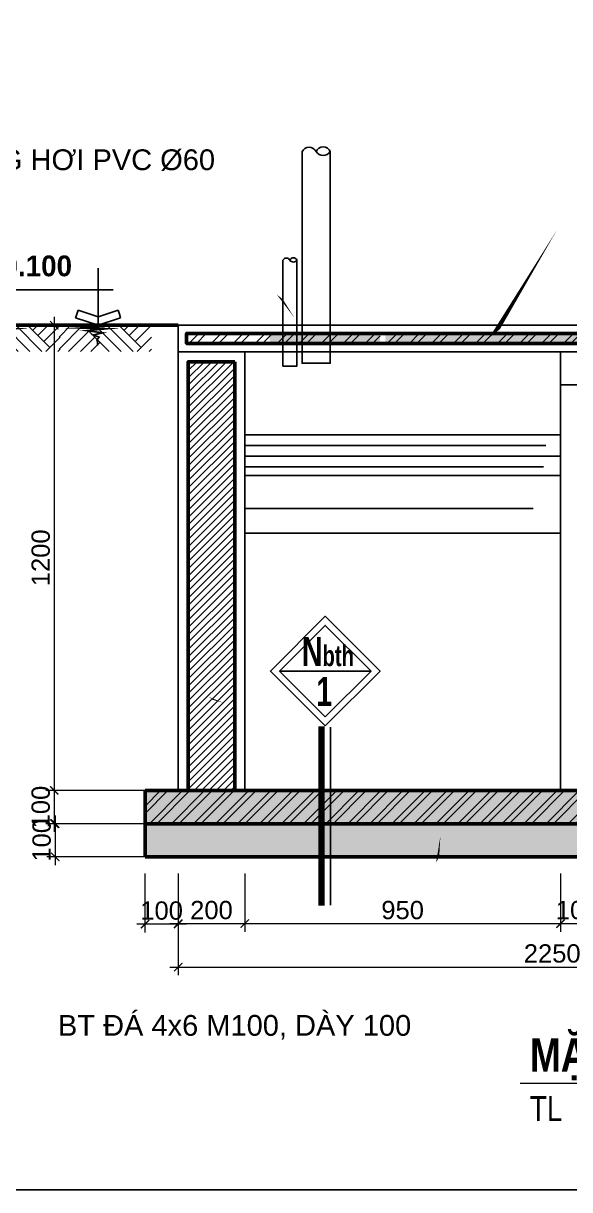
# Model space of a CAD drawing. Header units: millimetres. Extents: x 0 to 84000, y -29700 to 363007.
# Drawn here: x 56553 to 63127, y 0 to 14038 of the extents above; entities that cross this region are included whole.
import ezdxf

# ---------------------------------------------------------------- set-up
doc = ezdxf.new("R2010")
doc.units = ezdxf.units.MM
doc.linetypes.add('DASHED', pattern=[19.05, 12.7, -6.35])
for name, color, linetype, lineweight in [('- Dims', 8, 'Continuous', 13), ('- Wall', 1, 'Continuous', 50), ('G-ANNO-TTLB', 6, 'Continuous', 13), ('HACTH', 250, 'Continuous', 0), ('S-Text', 3, 'Continuous', 25)]:
    doc.layers.add(name, color=color, linetype=linetype, lineweight=lineweight)
doc.layers.add('G-ANNO-NPLT', color=191, linetype='Continuous', plot=False)
doc.styles.add('Arial_4', font='arial.ttf', dxfattribs={"width": 0.8, "height": 3})
doc.styles.add('Arial_B_4', font='arialbd.ttf', dxfattribs={"width": 0.8, "height": 4})
doc.styles.add('R-Arial', font='arial.ttf')
doc.styles.add('TEXT1', font='VHELVEN.TTF', dxfattribs={"width": 0.7})
doc.dimstyles.new('SC-25-100', dxfattribs={"dimtxt": 220, "dimasz": 100, "dimexe": 100, "dimexo": 200, "dimgap": 50, "dimtad": 1, "dimdec": 0, "dimlfac": 0.25, "dimzin": 0, "dimdsep": 46, "dimtxsty": 'R-Arial', "dimblk": 'ARCHTICK', "dimcen": 0.5, "dimdle": 100, "dimclrd": 256, "dimclre": 256, "dimclrt": 4, "dimadec": 0, "dimazin": 0, "dimtfac": 1, "dimtdec": 0, "dimtix": 1, "dimtmove": 0, "dimatfit": 3, "dimfxl": 1, "dimtolj": 1, "dimtzin": 0, "dimlwd": -1, "dimlwe": -1, "dimarcsym": 0})
pattern_1 = [(45, (-155658.54, 74138.18), (-132.58252, 132.58252), []), (45, (-155570.15, 74138.18), (-132.58252, 132.58252), [])]
pattern_2 = [(50, (-155658.54, 74138.18), (358.6301, -31.37607), [37.5, -412.5]), (355, (-155658.54, 74138.2), (-69.37567, 376.09607), [30, -330]), (100.4514, (-155628.65, 74135.57), (289.2547, 344.71977), [31.8701, -350.57106]), (46.1842, (-155658.54, 74238.2), (533.6205, -82.7595), [56.25, -618.75]), (96.6356, (-155614.07, 74231.3), (467.3314, 487.0589), [47.8051, -525.8565]), (351.1842, (-155658.54, 74238.2), (467.331, 487.0593), [45, -495]), (21, (-155608.54, 74213.18), (298.45353, -201.30945), [37.5, -412.5]), (326, (-155608.54, 74213.2), (121.65767, 362.575), [30, -330]), (71.4514, (-155583.67, 74196.4), (420.1113, 161.26525), [31.8701, -350.57106]), (37.5, (-155658.54, 74138.18), (6.07993, 166.44693), [0, -326, 0, -335, 0, -331.25]), (7.5, (-155658.54, 74138.18), (131.53477, 197.20586), [0, -191, 0, -318.5, 0, -126.25]), (327.5, (-155770.04, 74138.18), (266.91122, -11.277436), [0, -125, 0, -390, 0, -517.5]), (317.5, (-155820.04, 74138.18), (291.59308, 50.0525), [0, -162.5, 0, -259, 0, -367.5])]

# ---------------------------------------------------------------- blocks, each defined once
blk = doc.blocks.new('nendat')
at = {"color": 0, "ltscale": 5}
for p, q in [((144.1, 0), (0, -144.1)), ((72, 0), (0, -72)), ((216.1, 0), (57.8, -158.2)), ((180.1, -36), (302.3, -158.2)), ((216.1, 0), (374.3, -158.2)), ((288.1, 0), (446.3, -158.2)), ((360.1, 0), (494.2, -134)), ((422.2, 0), (391.1, -31)), ((484.2, 0), (422.2, -62)), ((556.2, 0), (458.2, -98)), ((216.1, -72), (129.9, -158.2)), ((247.1, -103), (191.9, -158.2)), ((556.2, -72), (470, -158.2)), ((556.2, -144.1), (542, -158.2))]:
    blk.add_line(p, q, dxfattribs=at)
at = {"color": 0, "ltscale": 5, "const_width": 10}
blk.add_lwpolyline([(148.2, 0.2), (315.1, -4.2), (125.6, -17.2), (289.1, -21.5), (167.6, -33.1), (263, -46.1), (206.6, -59.1), (241.3, -72.1), (228.3, -89.4), (231.2, -101), (231.2, -122.7)], dxfattribs=at)
blk = doc.blocks.new('_ArchTick')
at = {"color": 0, "linetype": 'ByBlock', "const_width": 0.15}
blk.add_lwpolyline([(-0.5, -0.5), (0.5, 0.5)], dxfattribs=at)
blk = doc.blocks.new('*D503')
at = {"layer": '- Dims', "transparency": 16777216}
for p, q in [((63017, 3805), (63017, 3102)), ((63417, 3805), (63417, 3102)), ((62917, 3202), (63517, 3202))]:
    blk.add_line(p, q, dxfattribs=at)
at = {"layer": 'Defpoints', "color": 0, "transparency": 16777216}
for p in [(63017, 4005), (63417, 4005), (63417, 3202)]:
    blk.add_point(p, dxfattribs=at)
at = {"layer": '- Dims', "transparency": 16777216, "xscale": 100, "yscale": 100, "zscale": 100, "rotation": 180}
blk.add_blockref('_ArchTick', (63017, 3202), dxfattribs=at)
at = {"layer": '- Dims', "transparency": 16777216, "xscale": 100, "yscale": 100, "zscale": 100}
blk.add_blockref('_ArchTick', (63417, 3202), dxfattribs=at)
at = {"layer": '- Dims', "color": 4, "transparency": 16777216, "insert": (63217, 3364), "char_height": 220, "attachment_point": 5, "style": 'R-Arial'}
blk.add_mtext('\\A1;100', dxfattribs=at)
blk = doc.blocks.new('*D509')
at = {"layer": '- Dims', "transparency": 16777216}
for p, q in [((58417, 3805), (58417, 3102)), ((59217, 3805), (59217, 3102)), ((58317, 3202), (59317, 3202))]:
    blk.add_line(p, q, dxfattribs=at)
at = {"layer": 'Defpoints', "color": 0, "transparency": 16777216}
for p in [(58417, 4005), (59217, 4005), (59217, 3202)]:
    blk.add_point(p, dxfattribs=at)
at = {"layer": '- Dims', "transparency": 16777216, "xscale": 100, "yscale": 100, "zscale": 100, "rotation": 180}
blk.add_blockref('_ArchTick', (58417, 3202), dxfattribs=at)
at = {"layer": '- Dims', "transparency": 16777216, "xscale": 100, "yscale": 100, "zscale": 100}
blk.add_blockref('_ArchTick', (59217, 3202), dxfattribs=at)
at = {"layer": '- Dims', "color": 4, "transparency": 16777216, "insert": (58817, 3364), "char_height": 220, "attachment_point": 5, "style": 'R-Arial'}
blk.add_mtext('\\A1;200', dxfattribs=at)
blk = doc.blocks.new('*D510')
at = {"layer": '- Dims', "transparency": 16777216}
for p, q in [((59217, 3805), (59217, 3102)), ((63017, 3805), (63017, 3102)), ((59117, 3202), (63117, 3202))]:
    blk.add_line(p, q, dxfattribs=at)
at = {"layer": 'Defpoints', "color": 0, "transparency": 16777216}
for p in [(59217, 4005), (63017, 4005), (63017, 3202)]:
    blk.add_point(p, dxfattribs=at)
at = {"layer": '- Dims', "transparency": 16777216, "xscale": 100, "yscale": 100, "zscale": 100, "rotation": 180}
blk.add_blockref('_ArchTick', (59217, 3202), dxfattribs=at)
at = {"layer": '- Dims', "transparency": 16777216, "xscale": 100, "yscale": 100, "zscale": 100}
blk.add_blockref('_ArchTick', (63017, 3202), dxfattribs=at)
at = {"layer": '- Dims', "color": 4, "transparency": 16777216, "insert": (61117, 3364), "char_height": 220, "attachment_point": 5, "style": 'R-Arial'}
blk.add_mtext('\\A1;950', dxfattribs=at)
blk = doc.blocks.new('*D514')
at = {"layer": '- Dims', "transparency": 16777216}
for p, q in [((58417, 3805), (58417, 2580)), ((67417, 3805), (67417, 2580)), ((58317, 2680), (67517, 2680))]:
    blk.add_line(p, q, dxfattribs=at)
at = {"layer": 'Defpoints', "color": 0, "transparency": 16777216}
for p in [(58417, 4005), (67417, 4005), (67417, 2680)]:
    blk.add_point(p, dxfattribs=at)
at = {"layer": '- Dims', "transparency": 16777216, "xscale": 100, "yscale": 100, "zscale": 100, "rotation": 180}
blk.add_blockref('_ArchTick', (58417, 2680), dxfattribs=at)
at = {"layer": '- Dims', "transparency": 16777216, "xscale": 100, "yscale": 100, "zscale": 100}
blk.add_blockref('_ArchTick', (67417, 2680), dxfattribs=at)
at = {"layer": '- Dims', "color": 4, "transparency": 16777216, "insert": (62917, 2842), "char_height": 220, "attachment_point": 5, "style": 'R-Arial'}
blk.add_mtext('\\A1;2250', dxfattribs=at)
blk = doc.blocks.new('*D515')
at = {"layer": '- Dims', "transparency": 16777216}
for p, q in [((58017, 3805), (58017, 3095)), ((58417, 3805), (58417, 3095)), ((58517, 3195), (57917, 3195))]:
    blk.add_line(p, q, dxfattribs=at)
at = {"layer": 'Defpoints', "color": 0, "transparency": 16777216}
for p in [(58017, 4005), (58417, 4005), (58017, 3195)]:
    blk.add_point(p, dxfattribs=at)
at = {"layer": '- Dims', "transparency": 16777216, "xscale": 100, "yscale": 100, "zscale": 100, "rotation": 180}
blk.add_blockref('_ArchTick', (58017, 3195), dxfattribs=at)
at = {"layer": '- Dims', "transparency": 16777216, "xscale": 100, "yscale": 100, "zscale": 100}
blk.add_blockref('_ArchTick', (58417, 3195), dxfattribs=at)
at = {"layer": '- Dims', "color": 4, "transparency": 16777216, "insert": (58217, 3358), "char_height": 220, "attachment_point": 5, "style": 'R-Arial'}
blk.add_mtext('\\A1;100', dxfattribs=at)
blk = doc.blocks.new('*D520')
at = {"layer": '- Dims', "transparency": 16777216}
for p, q in [((58060, 10405), (56825, 10405)), ((56925, 10505), (56925, 4705)), ((58060, 4805), (56825, 4805))]:
    blk.add_line(p, q, dxfattribs=at)
at = {"layer": 'Defpoints', "color": 0, "transparency": 16777216}
for p in [(58260, 10405), (56925, 4805), (58260, 4805)]:
    blk.add_point(p, dxfattribs=at)
at = {"layer": '- Dims', "transparency": 16777216, "xscale": 100, "yscale": 100, "zscale": 100}
for p, rotation in [((56925, 10405), 90), ((56925, 4805), 270)]:
    blk.add_blockref('_ArchTick', p, dxfattribs=dict(at, rotation=rotation))
at = {"layer": '- Dims', "color": 4, "transparency": 16777216, "insert": (56763, 7605), "char_height": 220, "attachment_point": 5, "rotation": 90, "style": 'R-Arial'}
blk.add_mtext('\\A1;1200', dxfattribs=at)
blk = doc.blocks.new('*D482')
at = {"layer": '- Dims', "transparency": 16777216}
for p, q in [((58223, 4805), (56825, 4805)), ((56925, 4905), (56925, 4305)), ((58223, 4405), (56825, 4405))]:
    blk.add_line(p, q, dxfattribs=at)
at = {"layer": 'Defpoints', "color": 0, "transparency": 16777216}
for p in [(58423, 4805), (56925, 4405), (58423, 4405)]:
    blk.add_point(p, dxfattribs=at)
at = {"layer": '- Dims', "transparency": 16777216, "xscale": 100, "yscale": 100, "zscale": 100}
for p, rotation in [((56925, 4805), 90), ((56925, 4405), 270)]:
    blk.add_blockref('_ArchTick', p, dxfattribs=dict(at, rotation=rotation))
at = {"layer": '- Dims', "color": 4, "transparency": 16777216, "insert": (56763, 4605), "char_height": 220, "attachment_point": 5, "rotation": 90, "style": 'R-Arial'}
blk.add_mtext('\\A1;100', dxfattribs=at)
blk = doc.blocks.new('*D483')
at = {"layer": '- Dims', "transparency": 16777216}
for p, q in [((56936, 4505), (56936, 3905)), ((58223, 4405), (56836, 4405)), ((58223, 4005), (56836, 4005))]:
    blk.add_line(p, q, dxfattribs=at)
at = {"layer": 'Defpoints', "color": 0, "transparency": 16777216}
for p in [(58423, 4405), (56936, 4005), (58423, 4005)]:
    blk.add_point(p, dxfattribs=at)
at = {"layer": '- Dims', "transparency": 16777216, "xscale": 100, "yscale": 100, "zscale": 100}
for p, rotation in [((56936, 4405), 90), ((56936, 4005), 270)]:
    blk.add_blockref('_ArchTick', p, dxfattribs=dict(at, rotation=rotation))
at = {"layer": '- Dims', "color": 4, "transparency": 16777216, "insert": (56774, 4205), "char_height": 220, "attachment_point": 5, "rotation": 90, "style": 'R-Arial'}
blk.add_mtext('\\A1;100', dxfattribs=at)

msp = doc.modelspace()

# ---------------------------------------------------------------- hatches: boundary and pattern name
at = {"layer": 'HACTH', "lineweight": -2, "ltscale": 30}
h = msp.add_hatch(dxfattribs=at)
h.set_pattern_fill('ANSI32', color=256, scale=500, style=0)
h.set_pattern_definition(pattern_1)
h.paths.add_polyline_path([(70117.2, 10305.1), (67517.2, 10305.1), (67517.2, 10185.1), (70117.2, 10185.1)])
h.paths.add_polyline_path([(67317.2, 10305.1), (61246, 10305.1), (61246, 10185.1), (67317.2, 10185.1)])
h.paths.add_polyline_path([(60676.6, 10305.1), (58517.2, 10305.1), (58517.2, 10185.1), (60676.6, 10185.1)])
h.paths.add_polyline_path([(60845.7, 10305.1), (60676.6, 10305.1), (60676.6, 10185.1), (60845.7, 10185.1)])
h.paths.add_polyline_path([(61246, 10305.1), (60907.7, 10305.1), (60907.7, 10185.1), (61246, 10185.1)])
h = msp.add_hatch(dxfattribs=at)
h.set_pattern_fill('AR-CONC', color=256, scale=50, style=0)
h.set_pattern_definition(pattern_2)
h.paths.add_polyline_path([(70117.2, 10305.1), (67517.2, 10305.1), (67517.2, 10185.1), (70117.2, 10185.1)])
h.paths.add_polyline_path([(67317.2, 10305.1), (61246, 10305.1), (61246, 10185.1), (67317.2, 10185.1)])
h.paths.add_polyline_path([(61246, 10305.1), (60907.7, 10305.1), (60907.7, 10185.1), (61246, 10185.1)])
h.paths.add_polyline_path([(60676.6, 10305.1), (59517.2, 10305.1), (59517.2, 10185.1), (60676.6, 10185.1)])
h.paths.add_polyline_path([(60845.7, 10305.1), (60676.6, 10305.1), (60676.6, 10185.1), (60845.7, 10185.1)])
h = msp.add_hatch(dxfattribs=at)
h.set_pattern_fill('ANSI31', color=256, scale=500, style=0)
h.set_pattern_definition([(45, (-37858.54, 116138.184), (-44.194174, 44.194174), [])])
h.paths.add_polyline_path([(59097.2, 9965.1), (58697.2, 9965.1), (58537.2, 9965.1), (58537.2, 4805.1), (59097.2, 4805.1)])
h = msp.add_hatch(dxfattribs=at)
h.set_pattern_fill('AR-CONC', color=256, scale=50, style=0)
h.set_pattern_definition(pattern_2)
h.paths.add_polyline_path([(67817.2, 4405.1), (67817.2, 4805.1), (58017.2, 4819), (58017.2, 4419)])
h = msp.add_hatch(dxfattribs=at)
h.set_pattern_fill('ANSI32', color=256, scale=500, style=0)
h.set_pattern_definition(pattern_1)
h.paths.add_polyline_path([(58017.2, 4805.1), (58017.2, 4405.1), (67817.2, 4405.1), (67817.2, 4805.1)])
h = msp.add_hatch(dxfattribs=at)
h.set_pattern_fill('GRAVEL', color=256, scale=500, style=0)
h.set_pattern_definition([(228.0128, (758026.773, -755016.827), (-3999.9991161, -4500.0006708), [67.268, -6659.544]), (184.9697, (757981.773, -755066.827), (6000.00052576, 499.9956535), [115.434, -11427.9625]), (132.5104, (757866.773, -755076.827), (4999.9953592, -5500.0043369), [81.394, -8058.016]), (267.2737, (757671.773, -755201.827), (499.99800886, 10000.0001475), [105.119, -10406.779]), (292.8337, (757666.773, -755306.827), (-2500.0049527, 5999.9982059), [103.0775, -10204.6865]), (357.2737, (757706.773, -755401.827), (-10000.0001475, 499.99800886), [105.119, -10406.779]), (37.6942, (757811.773, -755406.827), (-6500.0036728, -4999.99520258), [139.0145, -13762.4245]), (72.2553, (757921.773, -755321.827), (3500.00538135, 10999.99811562), [131.244, -12993.1605]), (121.4296, (757961.773, -755196.827), (-4000.0041171, 6499.99751825), [105.475, -10442.0365]), (175.2364, (757906.773, -755106.827), (5500.0004732, -499.9957663), [120.416, -5900.3815]), (222.3974, (757786.773, -755096.827), (-6000.00367554, -5499.996041), [155.724, -15416.6875]), (138.8141, (758166.773, -755206.827), (-3500.0014734, 2999.9986567), [53.1505, -5261.922]), (171.4692, (758126.773, -755171.827), (6499.9991424, -1000.003955), [101.1185, -10010.7555]), (225, (758026.77, -755156.83), (-2e-11, -500.00015), [70.7105, -636.396]), (203.1986, (757991.77, -755096.827), (2499.9998653, 1000.0006626), [38.079, -3769.8075]), (291.8014, (757956.77, -755111.83), (-499.999955, 1500.0001365), [53.8515, -2638.731]), (30.9638, (757976.77, -755161.83), (1499.999011, 1000.001242), [87.4645, -2828.0115]), (161.5651, (758051.77, -755116.83), (1000.000217, -499.999202), [63.2455, -1517.8935]), (16.3895, (757666.773, -755111.827), (5000.0010992, 1499.9963549), [88.6, -8771.4225]), (70.3462, (757751.773, -755086.827), (-1999.9976237, -5500.0010678), [74.3305, -7358.704]), (293.1986, (758051.77, -755016.827), (-1000.0006626, 2499.9998653), [76.1575, -3731.729]), (343.6105, (758081.773, -755086.827), (-5000.0010992, 1499.9963549), [88.6, -8771.4225]), (339.444, (757666.77, -755421.827), (-2500.0009223, 999.9979982), [85.44, -4186.562]), (294.7751, (757746.773, -755451.827), (-2499.9960946, 5500.0017109), [71.589, -7087.3215]), (66.8014, (758056.77, -755516.827), (1000.0006626, 2499.9998653), [76.1575, -3731.729]), (17.354, (758086.773, -755446.827), (-6500.00100955, -1999.9972511), [83.8155, -8297.712]), (69.444, (757811.77, -755516.827), (-999.9979982, -2500.0009223), [42.72, -4229.282]), (101.3099, (758026.77, -755516.83), (-499.998816, 2000.000376), [25.495, -2524.0145]), (165.9638, (758021.77, -755491.83), (1500.000273, -499.999029), [103.0775, -1958.475]), (186.009, (757921.773, -755466.827), (4999.99987545, 499.99965874), [95.525, -9456.9615]), (303.6901, (757976.77, -755206.83), (-500.000667, 999.999779), [72.111, -1730.6645]), (353.1572, (758016.773, -755266.827), (8499.99968274, -1000.00399896), [125.897, -12463.7815]), (60.9454, (758141.773, -755281.827), (-2000.0000136, -3500.0001923), [51.478, -5096.337]), (90, (758166.77, -755236.83), (-500, 500), [30, -470]), (120.2564, (757911.773, -755451.827), (1999.9974434, -3500.0012279), [69.462, -6876.76]), (48.0128, (757876.773, -755391.827), (3999.9991161, 4500.0006708), [134.536, -6592.276]), (360, (757966.77, -755291.83), (500, 500), [130, -370]), (325.3048, (758096.773, -755291.827), (-4999.9971295, 3500.0043048), [79.057, -7826.637]), (254.0546, (758161.77, -755336.827), (-499.9999446, -2000.0000633), [72.801, -3567.254]), (207.646, (758141.773, -755406.827), (-9499.9979036, -5000.0038566), [118.5325, -11734.737]), (175.4261, (758036.773, -755461.827), (-6500.00027916, 499.9974006), [125.3995, -12414.537])])
h.paths.add_polyline_path([(58017.2, 4405.1), (58017.2, 4005.1), (67817.2, 4005.1), (67817.2, 4405.1)])

# ---------------------------------------------------------------- linework, layer by layer
at = {"layer": '- Wall', "ltscale": 5}
for points in [[(58417.2, 10405.1), (56145.9, 10405.1)], [(58017.2, 4805.1), (58017.2, 4005.1)], [(58017.2, 4805.1), (67817.2, 4805.1)], [(58017.2, 4405.1), (67817.2, 4405.1)], [(58017.2, 4005.1), (67817.2, 4005.1)]]:
    msp.add_lwpolyline(points, dxfattribs=at)
for points in [[(67317.2, 10305.1), (58517.2, 10305.1), (58517.2, 10185.1), (67317.2, 10185.1)], [(59097.2, 9965.1), (58697.2, 9965.1), (58697.2, 9965.1), (58537.2, 9965.1), (58537.2, 4805.1), (59097.2, 4805.1)]]:
    msp.add_lwpolyline(points, close=True, dxfattribs=at)
for p, q in [((57452.5, 10405.1), (57452.5, 11089.2)), ((57632.8, 10828.7), (56262.2, 10828.7)), ((57182, 10492.6), (57196.8, 10538.3)), ((57211.6, 10583.9), (57196.8, 10538.3)), ((57211.6, 10583.9), (57452.5, 10506)), ((57452.5, 10506), (57693.5, 10583.9)), ((57693.5, 10583.9), (57708.3, 10538.3)), ((57723, 10492.6), (57708.3, 10538.3)), ((57182, 10492.6), (57452.5, 10405.1)), ((57452.5, 10506), (57452.5, 10455.6)), ((57452.5, 10405.1), (57723, 10492.6)), ((57452.5, 10405.1), (57452.5, 10455.6))]:
    msp.add_line(p, q)
at = {"ltscale": 5}
for p, q in [((58417.2, 10405.1), (59846.1, 10405.1)), ((58417.2, 4805.1), (58417.2, 10405.1)), ((58417.2, 10085.1), (58417.2, 10405.1)), ((58417.2, 10405.1), (67417.2, 10405.1)), ((58417.2, 10405.1), (58417.2, 10085.1)), ((58417.2, 10085.1), (59846.1, 10085.1)), ((58417.2, 10085.1), (67417.2, 10085.1)), ((59217.2, 4805.1), (59217.2, 10085.1)), ((63017.2, 4805.1), (63017.2, 10085.1)), ((63017.2, 9685.1), (63417.2, 9685.1))]:
    msp.add_line(p, q, dxfattribs=at)
at = {"color": 8, "ltscale": 5}
msp.add_line((59217.2, 9085.1), (63017.2, 9085.1), dxfattribs=at)
at = {"color": 8, "linetype": 'DASHED', "ltscale": 1000}
msp.add_line((59217.2, 8956.7), (62842.1, 8956.7), dxfattribs=at)
at = {"color": 8, "linetype": 'DASHED', "ltscale": 500}
for p, q in [((59217.2, 8828.2), (63017.2, 8828.2)), ((59217.2, 8699.7), (62812.8, 8699.7)), ((59217.2, 8596.9), (63017.2, 8596.9)), ((59217.2, 8198.7), (62687, 8198.7)), ((59217.2, 7903.2), (63017.2, 7903.2))]:
    msp.add_line(p, q, dxfattribs=at)
at = {"lineweight": -2, "ltscale": 30}
for p, q in [((59637, 6241.1), (60736.7, 6241.1)), ((60251.1, 5566.1), (60251.1, 3426.2))]:
    msp.add_line(p, q, dxfattribs=at)
at = {"ltscale": 5}
for points in [[(59907.7, 12493.1, -0.6286909), (60076.9, 12493.1, 0.5283243), (60246, 12493.1, 0.6920595), (60076.9, 12493.1, -5.4947606)], [(59676.6, 11186.2, -0.6286909), (59761.1, 11186.2, 0.5283243), (59845.7, 11186.2, 0.6920595), (59761.1, 11186.2, -5.4947606)]]:
    msp.add_lwpolyline(points, format="xyb", dxfattribs=at)
for points in [[(59907.7, 12493.1), (59907.7, 9945.7), (60246, 9945.7), (60246, 12493.1)], [(59676.6, 11186.2), (59676.6, 9912.5), (59845.7, 9912.5), (59845.7, 11186.2)]]:
    msp.add_lwpolyline(points, dxfattribs=at)
at = {"lineweight": -2, "ltscale": 30}
for points in [[(60186.9, 5581.3), (60846.7, 6241.1), (60186.9, 6900.9), (59527.1, 6241.1)], [(60186.9, 5691.2), (60736.7, 6241.1), (60186.9, 6790.9), (59637, 6241.1)]]:
    msp.add_lwpolyline(points, close=True, dxfattribs=at)
at = {"lineweight": -2, "ltscale": 30, "const_width": 77.8}
msp.add_lwpolyline([(60140.6, 5577), (60140.6, 3418.4)], dxfattribs=at)
at = {"layer": 'Defpoints'}
msp.add_lwpolyline([(84000, 29700), (84000, 0), (42000, 0), (42000, 29700)], close=True, dxfattribs=at)
at = {"layer": 'G-ANNO-NPLT', "lineweight": 13}
msp.add_line((62530.2, 1280.9), (65520, 1280.9), dxfattribs=at)
at = {"layer": 'HACTH', "ltscale": 5}
for points in [[(54549.4, 12122, 0, 0, 0), (58771.2, 12122, 0, 0, -1), (58771.2, 11867.9, 0, 0, 0), (59477.1, 10939, 100, 0, 0), (59676.6, 10714.5, 0, 0, 0)], [(68303.6, 12154.1, 0, 0, 0), (63175.3, 12154.1, 0, 0, 1), (63175.3, 11900.1, 0, 0, 0), (62356.9, 10476.6, 100, 0, 0), (62157.4, 10252.1, 0, 0, 0)], [(51680.3, 7265.1, 0, 0, 0), (56090.8, 7265.1, 0, 0, -1), (56090.8, 7011.1, 0, 0, 0), (58565.8, 6018.8, 100, 0, 0), (58838.6, 5893.6, 0, 0, 0)], [(57135, 1651.1, 0, 0, 0), (61186.9, 1651.1, 0, 0, 1), (61186.9, 1905.2, 0, 0, 0), (61496.2, 3792.6, 100, 0, 0), (61557.2, 4005.1, 0, 0, 0)]]:
    msp.add_lwpolyline(points, format="xyseb", dxfattribs=at)

# ---------------------------------------------------------------- block references
at = {"layer": 'HACTH', "lineweight": -2, "ltscale": 30, "xscale": 2, "yscale": 2, "zscale": 2}
for p in [(55884.7, 10405.1), (56982.6, 10405.1)]:
    msp.add_blockref('nendat', p, dxfattribs=at)

# ---------------------------------------------------------------- texts
at = {"ltscale": 30, "char_height": 350, "attachment_point": 5, "style": 'TEXT1'}
for s, insert in [('{\\fVNI-Helve|b1|i0|c0|p2;N\\H0.7143x;bth}', (60218.7, 6474.1)), ('{\\fVNI-Helve|b1|i0|c0|p2;1}', (60174, 5995))]:
    msp.add_mtext(s, dxfattribs=dict(at, insert=insert))
at = {"layer": 'G-ANNO-TTLB', "attachment_point": 1}
for s, insert, char_height, width, style in [('MẶT CẮT 2-2', (62648.3, 1821.7), 400, 4421.667, 'Arial_B_4'), ('TL  1 : 25', (62648.3, 1125.8), 300, 1757.299, 'Arial_4')]:
    msp.add_mtext(s, dxfattribs=dict(at, insert=insert, char_height=char_height, width=width, style=style))
at = {"layer": 'S-Text', "char_height": 250, "attachment_point": 2, "style": 'R-Arial'}
for s, insert in [('ỐNG THÔNG HƠI PVC %%C60', (56624.6, 12520.9)), ('BT ĐÁ 4x6 M100, DÀY 100', (59095, 2102.5))]:
    msp.add_mtext(s, dxfattribs=dict(at, insert=insert))
at = {"layer": 'S-Text', "insert": (56665.2, 11243.3), "char_height": 250, "width": 3110.287, "attachment_point": 2, "style": 'R-Arial'}
msp.add_mtext('{\\fVNI-Aptima|b1|i0|c0|p2;-0.100}', dxfattribs=at)

# ---------------------------------------------------------------- dimensions: what is measured, and where the dimension line sits
at = {"layer": '- Dims'}
dim = msp.add_linear_dim(base=(56925.2, 4805.1), p1=(58260.2, 10405.1), p2=(58260.2, 4805.1), angle=90, text='1200', dimstyle='SC-25-100', dxfattribs=at)
dim.commit()
dim.dimension.update_dxf_attribs({"geometry": '*D520', "text_midpoint": (56762.9, 7605.1)})
for base, p1, p2, angle, picture, middle, dimtype in [((56925.2, 4405.1), (58422.6, 4805.1), (58422.6, 4405.1), 270, '*D482', (56925.2, 4605.1), 161), ((56936, 4005.1), (58422.6, 4405.1), (58422.6, 4005.1), 90, '*D483', (56936, 4205.1), 160)]:
    dim = msp.add_linear_dim(base=base, p1=p1, p2=p2, angle=angle, dimstyle='SC-25-100', dxfattribs=at)
    dim.commit()
    dim.dimension.update_dxf_attribs({"geometry": picture, "text_midpoint": middle, "dimtype": dimtype})
for base, p1, p2, picture, middle in [((58017.2, 3195.3), (58417.2, 4005.1), (58017.2, 4005.1), '*D515', (58217.2, 3195.3)), ((63417.2, 3201.7), (63017.2, 4005.1), (63417.2, 4005.1), '*D503', (63217.2, 3201.7))]:
    dim = msp.add_linear_dim(base=base, p1=p1, p2=p2, dimstyle='SC-25-100', dxfattribs=at)
    dim.commit()
    dim.dimension.update_dxf_attribs({"geometry": picture, "text_midpoint": middle, "dimtype": 160})
for base, p1, p2, picture, middle in [((59217.2, 3201.7), (58417.2, 4005.1), (59217.2, 4005.1), '*D509', (58817.2, 3364)), ((67417.2, 2679.8), (58417.2, 4005.1), (67417.2, 4005.1), '*D514', (62917.2, 2842.1)), ((63017.2, 3201.7), (59217.2, 4005.1), (63017.2, 4005.1), '*D510', (61117.2, 3364))]:
    dim = msp.add_linear_dim(base=base, p1=p1, p2=p2, dimstyle='SC-25-100', dxfattribs=at)
    dim.commit()
    dim.dimension.update_dxf_attribs({"geometry": picture, "text_midpoint": middle})

doc.saveas('drawing.dxf')
